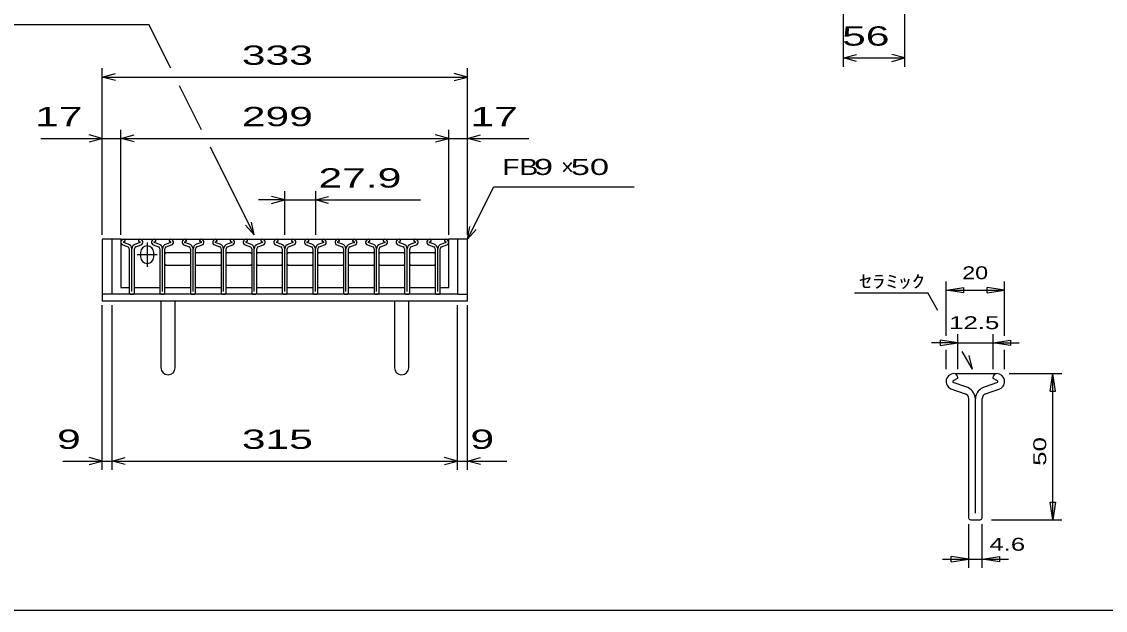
# Model space of a CAD drawing. Units: millimetres, scale not verified. Extents: x -1456 to 1389, y -1026 to 839.
# Drawn here: x -920 to 68, y -921 to -384 of the extents above; entities that cross this region are included whole.
import ezdxf
from ezdxf.enums import TextEntityAlignment as Align

# ---------------------------------------------------------------- set-up
doc = ezdxf.new("R2010")
doc.units = ezdxf.units.MM
doc.header["$LTSCALE"] = 8
for name, color, linetype, lineweight in [('0_2', 150, 'Continuous', 25), ('16', 3, 'Continuous', 25), ('19', 6, 'Continuous', 25), ('22', 2, 'Continuous', 25), ('32', 4, 'Continuous', 25)]:
    doc.layers.add(name, color=color, linetype=linetype, lineweight=lineweight)
doc.styles.add('ベクトル', font='')
doc.styles.get('ベクトル').set_extended_font_data('ベクトル')

msp = doc.modelspace()

# ---------------------------------------------------------------- linework, layer by layer
at = {"layer": '0_2'}
msp.add_line((1388.8, -921.2), (-1379.2, -921.2), dxfattribs=at)
at = {"layer": '16'}
for p, q in [((-829.5, -582.7), (-530.5, -582.7)), ((-829.5, -582.7), (-829.5, -626.7)), ((-530.5, -626.7), (-530.5, -582.7)), ((-827.879, -587.879), (-823.009, -589.589)), ((-822.799, -587.228), (-827.119, -585.708)), ((-826.96, -585.013), (-825.52, -584.313)), ((-825.52, -584.313), (-825.52, -584.083)), ((-821.81, -591.292), (-821.81, -632.012)), ((-819.5, -630.41), (-819.5, -591.34)), ((-817.21, -632.012), (-817.21, -591.292)), ((-811.902, -585.708), (-816.222, -587.228)), ((-816.012, -589.589), (-811.142, -587.879)), ((-813.501, -584.083), (-813.501, -584.313)), ((-813.501, -584.313), (-812.061, -585.013)), ((-805.55, -585.7), (-805.55, -607.7)), ((-799.979, -587.879), (-795.109, -589.589)), ((-794.899, -587.228), (-799.219, -585.708)), ((-799.06, -585.013), (-797.62, -584.313)), ((-797.62, -584.313), (-797.62, -584.083)), ((-793.91, -591.292), (-793.91, -632.012)), ((-791.6, -630.41), (-791.6, -591.34)), ((-789.31, -632.012), (-789.31, -591.292)), ((-784.002, -585.708), (-788.322, -587.228)), ((-788.112, -589.589), (-783.242, -587.879)), ((-785.601, -584.083), (-785.601, -584.313)), ((-785.601, -584.313), (-784.161, -585.013)), ((-772.079, -587.879), (-767.209, -589.589)), ((-766.999, -587.228), (-771.319, -585.708)), ((-771.16, -585.013), (-769.72, -584.313)), ((-769.72, -584.313), (-769.72, -584.083)), ((-766.01, -591.292), (-766.01, -632.012)), ((-763.7, -630.41), (-763.7, -591.34)), ((-761.41, -632.012), (-761.41, -591.292)), ((-756.102, -585.708), (-760.422, -587.228)), ((-760.212, -589.589), (-755.342, -587.879)), ((-757.701, -584.083), (-757.701, -584.313)), ((-757.701, -584.313), (-756.261, -585.013)), ((-744.179, -587.879), (-739.309, -589.589)), ((-739.099, -587.228), (-743.419, -585.708)), ((-743.26, -585.013), (-741.82, -584.313)), ((-741.82, -584.313), (-741.82, -584.083)), ((-738.11, -591.292), (-738.11, -632.012)), ((-735.8, -630.41), (-735.8, -591.34)), ((-733.51, -632.012), (-733.51, -591.292)), ((-728.202, -585.708), (-732.522, -587.228)), ((-732.312, -589.589), (-727.442, -587.879)), ((-729.801, -584.083), (-729.801, -584.313)), ((-729.801, -584.313), (-728.361, -585.013)), ((-716.279, -587.879), (-711.409, -589.589)), ((-711.199, -587.228), (-715.519, -585.708)), ((-715.36, -585.013), (-713.92, -584.313)), ((-713.92, -584.313), (-713.92, -584.083)), ((-710.21, -591.292), (-710.21, -632.012)), ((-707.9, -630.41), (-707.9, -591.34)), ((-705.61, -632.012), (-705.61, -591.292)), ((-700.302, -585.708), (-704.622, -587.228)), ((-704.412, -589.589), (-699.542, -587.879)), ((-701.901, -584.083), (-701.901, -584.313)), ((-701.901, -584.313), (-700.461, -585.013)), ((-688.379, -587.879), (-683.509, -589.589)), ((-683.299, -587.228), (-687.619, -585.708)), ((-687.46, -585.013), (-686.02, -584.313)), ((-686.02, -584.313), (-686.02, -584.083)), ((-682.31, -591.292), (-682.31, -632.012)), ((-680, -630.41), (-680, -591.34)), ((-677.71, -632.012), (-677.71, -591.292)), ((-672.402, -585.708), (-676.722, -587.228)), ((-676.512, -589.589), (-671.642, -587.879)), ((-674.001, -584.083), (-674.001, -584.313)), ((-674.001, -584.313), (-672.561, -585.013)), ((-660.479, -587.879), (-655.609, -589.589)), ((-655.399, -587.228), (-659.719, -585.708)), ((-659.56, -585.013), (-658.12, -584.313)), ((-658.12, -584.313), (-658.12, -584.083)), ((-654.41, -591.292), (-654.41, -632.012)), ((-652.1, -630.41), (-652.1, -591.34)), ((-649.81, -632.012), (-649.81, -591.292)), ((-644.502, -585.708), (-648.822, -587.228)), ((-648.612, -589.589), (-643.742, -587.879)), ((-646.101, -584.083), (-646.101, -584.313)), ((-646.101, -584.313), (-644.661, -585.013)), ((-632.579, -587.879), (-627.709, -589.589)), ((-627.499, -587.228), (-631.819, -585.708)), ((-631.66, -585.013), (-630.22, -584.313)), ((-630.22, -584.313), (-630.22, -584.083)), ((-626.51, -591.292), (-626.51, -632.012)), ((-624.2, -630.41), (-624.2, -591.34)), ((-621.91, -632.012), (-621.91, -591.292)), ((-616.602, -585.708), (-620.922, -587.228)), ((-620.712, -589.589), (-615.842, -587.879)), ((-618.201, -584.083), (-618.201, -584.313)), ((-618.201, -584.313), (-616.761, -585.013)), ((-604.679, -587.879), (-599.809, -589.589)), ((-599.599, -587.228), (-603.919, -585.708)), ((-603.76, -585.013), (-602.32, -584.313)), ((-602.32, -584.313), (-602.32, -584.083)), ((-598.61, -591.292), (-598.61, -632.012)), ((-596.3, -630.41), (-596.3, -591.34)), ((-594.01, -632.012), (-594.01, -591.292)), ((-588.702, -585.708), (-593.022, -587.228)), ((-592.812, -589.589), (-587.942, -587.879)), ((-590.301, -584.083), (-590.301, -584.313)), ((-590.301, -584.313), (-588.861, -585.013)), ((-576.779, -587.879), (-571.909, -589.589)), ((-571.699, -587.228), (-576.019, -585.708)), ((-575.86, -585.013), (-574.42, -584.313)), ((-574.42, -584.313), (-574.42, -584.083)), ((-570.71, -591.292), (-570.71, -632.012)), ((-568.4, -630.41), (-568.4, -591.34)), ((-566.11, -632.012), (-566.11, -591.292)), ((-560.802, -585.708), (-565.122, -587.228)), ((-564.912, -589.589), (-560.042, -587.879)), ((-562.401, -584.083), (-562.401, -584.313)), ((-562.401, -584.313), (-560.961, -585.013)), ((-548.879, -587.879), (-544.009, -589.589)), ((-543.799, -587.228), (-548.119, -585.708)), ((-547.96, -585.013), (-546.52, -584.313)), ((-546.52, -584.313), (-546.52, -584.083)), ((-542.81, -591.292), (-542.81, -632.012)), ((-540.5, -630.41), (-540.5, -591.34)), ((-538.21, -632.012), (-538.21, -591.292)), ((-532.902, -585.708), (-537.222, -587.228)), ((-537.012, -589.589), (-532.142, -587.879)), ((-534.501, -584.083), (-534.501, -584.313)), ((-534.501, -584.313), (-533.061, -585.013)), ((-814.55, -596.7), (-796.55, -596.7)), ((-811.55, -594.7), (-811.55, -598.7)), ((-799.55, -598.7), (-799.55, -594.7)), ((-789.35, -595.7), (-788.35, -594.7)), ((-788.35, -594.7), (-766.95, -594.7)), ((-766.95, -594.7), (-765.95, -595.7)), ((-761.45, -595.7), (-760.45, -594.7)), ((-760.45, -594.7), (-739.05, -594.7)), ((-739.05, -594.7), (-738.05, -595.7)), ((-733.55, -595.7), (-732.55, -594.7)), ((-732.55, -594.7), (-711.15, -594.7)), ((-711.15, -594.7), (-710.15, -595.7)), ((-705.65, -595.7), (-704.65, -594.7)), ((-704.65, -594.7), (-683.25, -594.7)), ((-683.25, -594.7), (-682.25, -595.7)), ((-677.75, -595.7), (-676.75, -594.7)), ((-676.75, -594.7), (-655.35, -594.7)), ((-655.35, -594.7), (-654.35, -595.7)), ((-649.85, -595.7), (-648.85, -594.7)), ((-648.85, -594.7), (-627.45, -594.7)), ((-627.45, -594.7), (-626.45, -595.7)), ((-621.95, -595.7), (-620.95, -594.7)), ((-620.95, -594.7), (-599.55, -594.7)), ((-599.55, -594.7), (-598.55, -595.7)), ((-594.05, -595.7), (-593.05, -594.7)), ((-593.05, -594.7), (-571.65, -594.7)), ((-571.65, -594.7), (-570.65, -595.7)), ((-566.15, -595.7), (-565.15, -594.7)), ((-565.15, -594.7), (-543.75, -594.7)), ((-543.75, -594.7), (-542.75, -595.7)), ((-788.35, -606.7), (-789.35, -605.7)), ((-766.95, -606.7), (-788.35, -606.7)), ((-765.95, -605.7), (-766.95, -606.7)), ((-760.45, -606.7), (-761.45, -605.7)), ((-739.05, -606.7), (-760.45, -606.7)), ((-738.05, -605.7), (-739.05, -606.7)), ((-732.55, -606.7), (-733.55, -605.7)), ((-711.15, -606.7), (-732.55, -606.7)), ((-710.15, -605.7), (-711.15, -606.7)), ((-704.65, -606.7), (-705.65, -605.7)), ((-683.25, -606.7), (-704.65, -606.7)), ((-682.25, -605.7), (-683.25, -606.7)), ((-676.75, -606.7), (-677.75, -605.7)), ((-655.35, -606.7), (-676.75, -606.7)), ((-654.35, -605.7), (-655.35, -606.7)), ((-648.85, -606.7), (-649.85, -605.7)), ((-627.45, -606.7), (-648.85, -606.7)), ((-626.45, -605.7), (-627.45, -606.7)), ((-620.95, -606.7), (-621.95, -605.7)), ((-599.55, -606.7), (-620.95, -606.7)), ((-598.55, -605.7), (-599.55, -606.7)), ((-593.05, -606.7), (-594.05, -605.7)), ((-571.65, -606.7), (-593.05, -606.7)), ((-570.65, -605.7), (-571.65, -606.7)), ((-565.15, -606.7), (-566.15, -605.7)), ((-543.75, -606.7), (-565.15, -606.7)), ((-542.75, -605.7), (-543.75, -606.7)), ((-829.5, -626.7), (-821.8, -626.7)), ((-817.2, -626.7), (-793.9, -626.7)), ((-789.3, -626.7), (-766, -626.7)), ((-761.4, -626.7), (-738.1, -626.7)), ((-733.5, -626.7), (-710.2, -626.7)), ((-705.6, -626.7), (-682.3, -626.7)), ((-677.7, -626.7), (-654.4, -626.7)), ((-649.8, -626.7), (-626.5, -626.7)), ((-621.9, -626.7), (-598.6, -626.7)), ((-594, -626.7), (-570.7, -626.7)), ((-566.1, -626.7), (-542.8, -626.7)), ((-538.2, -626.7), (-530.5, -626.7)), ((-821.11, -632.712), (-817.91, -632.712)), ((-793.21, -632.712), (-790.01, -632.712)), ((-765.31, -632.712), (-762.11, -632.712)), ((-737.41, -632.712), (-734.21, -632.712)), ((-709.51, -632.712), (-706.31, -632.712)), ((-681.61, -632.712), (-678.41, -632.712)), ((-653.71, -632.712), (-650.51, -632.712)), ((-625.81, -632.712), (-622.61, -632.712)), ((-597.91, -632.712), (-594.71, -632.712)), ((-570.01, -632.712), (-566.81, -632.712)), ((-542.11, -632.712), (-538.91, -632.712))]:
    msp.add_line(p, q, dxfattribs=at)
for centre, radius, start, end in [((-826.81, -585.4), 2.7, 90.98, 246.68), ((-826.969, -584.146), 1.45, 2.5, 85.55), ((-812.052, -584.146), 1.45, 94.45, 177.5), ((-812.211, -585.4), 2.7, 293.32, 89.02002), ((-798.91, -585.4), 2.7, 90.98, 246.68), ((-799.069, -584.146), 1.45, 2.5, 85.55), ((-784.152, -584.146), 1.45, 94.45, 177.5), ((-784.311, -585.4), 2.7, 293.32, 89.02002), ((-771.01, -585.4), 2.7, 90.98, 246.68), ((-771.169, -584.146), 1.45, 2.5, 85.55), ((-756.252, -584.146), 1.45, 94.45, 177.5), ((-756.411, -585.4), 2.7, 293.32, 89.02002), ((-743.11, -585.4), 2.7, 90.98, 246.68), ((-743.269, -584.146), 1.45, 2.5, 85.55), ((-728.352, -584.146), 1.45, 94.45, 177.5), ((-728.511, -585.4), 2.7, 293.32, 89.02002), ((-715.21, -585.4), 2.7, 90.98, 246.68), ((-715.369, -584.146), 1.45, 2.5, 85.55), ((-700.452, -584.146), 1.45, 94.45, 177.5), ((-700.611, -585.4), 2.7, 293.32, 89.02002), ((-687.31, -585.4), 2.7, 90.98, 246.68), ((-687.469, -584.146), 1.45, 2.5, 85.55), ((-672.552, -584.146), 1.45, 94.45, 177.5), ((-672.711, -585.4), 2.7, 293.32, 89.02002), ((-659.41, -585.4), 2.7, 90.98, 246.68), ((-659.569, -584.146), 1.45, 2.5, 85.55), ((-644.652, -584.146), 1.45, 94.45, 177.5), ((-644.811, -585.4), 2.7, 293.32, 89.02002), ((-631.51, -585.4), 2.7, 90.98, 246.68), ((-631.669, -584.146), 1.45, 2.5, 85.55), ((-616.752, -584.146), 1.45, 94.45, 177.5), ((-616.911, -585.4), 2.7, 293.32, 89.02002), ((-603.61, -585.4), 2.7, 90.98, 246.68), ((-603.769, -584.146), 1.45, 2.5, 85.55), ((-588.852, -584.146), 1.45, 94.45, 177.5), ((-589.011, -585.4), 2.7, 293.32, 89.02002), ((-575.71, -585.4), 2.7, 90.98, 246.68), ((-575.869, -584.146), 1.45, 2.5, 85.55), ((-560.952, -584.146), 1.45, 94.45, 177.5), ((-561.111, -585.4), 2.7, 293.32, 89.02002), ((-547.81, -585.4), 2.7, 90.98, 246.68), ((-547.969, -584.146), 1.45, 2.5, 85.55), ((-533.052, -584.146), 1.45, 94.45, 177.5), ((-533.211, -585.4), 2.7, 293.32, 89.02002), ((-826.795, -585.416), 0.44, 111.91, 222.33), ((-823.609, -591.289), 1.8, 0, 70.58), ((-824.09, -591.643), 4.6, 3.78, 73.7), ((-814.931, -591.643), 4.6, 106.3, 176.22), ((-815.412, -591.289), 1.8, 109.42, 180), ((-812.226, -585.416), 0.44, 317.67, 68.08999), ((-805.55, -594.7), 6, 0, 180), ((-798.895, -585.416), 0.44, 111.91, 222.33), ((-795.709, -591.289), 1.8, 0, 70.58), ((-796.19, -591.643), 4.6, 3.78, 73.7), ((-787.031, -591.643), 4.6, 106.3, 176.22), ((-787.512, -591.289), 1.8, 109.42, 180), ((-784.326, -585.416), 0.44, 317.67, 68.08999), ((-770.995, -585.416), 0.44, 111.91, 222.33), ((-767.809, -591.289), 1.8, 0, 70.58), ((-768.29, -591.643), 4.6, 3.78, 73.7), ((-759.131, -591.643), 4.6, 106.3, 176.22), ((-759.612, -591.289), 1.8, 109.42, 180), ((-756.426, -585.416), 0.44, 317.67, 68.08999), ((-743.095, -585.416), 0.44, 111.91, 222.33), ((-739.909, -591.289), 1.8, 0, 70.58), ((-740.39, -591.643), 4.6, 3.78, 73.7), ((-731.231, -591.643), 4.6, 106.3, 176.22), ((-731.712, -591.289), 1.8, 109.42, 180), ((-728.526, -585.416), 0.44, 317.67, 68.08999), ((-715.195, -585.416), 0.44, 111.91, 222.33), ((-712.009, -591.289), 1.8, 0, 70.58), ((-712.49, -591.643), 4.6, 3.78, 73.7), ((-703.331, -591.643), 4.6, 106.3, 176.22), ((-703.812, -591.289), 1.8, 109.42, 180), ((-700.626, -585.416), 0.44, 317.67, 68.08999), ((-687.295, -585.416), 0.44, 111.91, 222.33), ((-684.109, -591.289), 1.8, 0, 70.58), ((-684.59, -591.643), 4.6, 3.78, 73.7), ((-675.431, -591.643), 4.6, 106.3, 176.22), ((-675.912, -591.289), 1.8, 109.42, 180), ((-672.726, -585.416), 0.44, 317.67, 68.08999), ((-659.395, -585.416), 0.44, 111.91, 222.33), ((-656.209, -591.289), 1.8, 0, 70.58), ((-656.69, -591.643), 4.6, 3.78, 73.7), ((-647.531, -591.643), 4.6, 106.3, 176.22), ((-648.012, -591.289), 1.8, 109.42, 180), ((-644.826, -585.416), 0.44, 317.67, 68.08999), ((-631.495, -585.416), 0.44, 111.91, 222.33), ((-628.309, -591.289), 1.8, 0, 70.58), ((-628.79, -591.643), 4.6, 3.78, 73.7), ((-619.631, -591.643), 4.6, 106.3, 176.22), ((-620.112, -591.289), 1.8, 109.42, 180), ((-616.926, -585.416), 0.44, 317.67, 68.08999), ((-603.595, -585.416), 0.44, 111.91, 222.33), ((-600.409, -591.289), 1.8, 0, 70.58), ((-600.89, -591.643), 4.6, 3.78, 73.7), ((-591.731, -591.643), 4.6, 106.3, 176.22), ((-592.212, -591.289), 1.8, 109.42, 180), ((-589.026, -585.416), 0.44, 317.67, 68.08999), ((-575.695, -585.416), 0.44, 111.91, 222.33), ((-572.509, -591.289), 1.8, 0, 70.58), ((-572.99, -591.643), 4.6, 3.78, 73.7), ((-563.831, -591.643), 4.6, 106.3, 176.22), ((-564.312, -591.289), 1.8, 109.42, 180), ((-561.126, -585.416), 0.44, 317.67, 68.08999), ((-547.795, -585.416), 0.44, 111.91, 222.33), ((-544.609, -591.289), 1.8, 0, 70.58), ((-545.09, -591.643), 4.6, 3.78, 73.7), ((-535.931, -591.643), 4.6, 106.3, 176.22), ((-536.412, -591.289), 1.8, 109.42, 180), ((-533.226, -585.416), 0.44, 317.67, 68.08999), ((-805.55, -598.7), 6, 180, 0), ((-821.11, -632.012), 0.7, 180, 270), ((-817.91, -632.012), 0.7, 270, 0), ((-793.21, -632.012), 0.7, 180, 270), ((-790.01, -632.012), 0.7, 270, 0), ((-765.31, -632.012), 0.7, 180, 270), ((-762.11, -632.012), 0.7, 270, 0), ((-737.41, -632.012), 0.7, 180, 270), ((-734.21, -632.012), 0.7, 270, 0), ((-709.51, -632.012), 0.7, 180, 270), ((-706.31, -632.012), 0.7, 270, 0), ((-681.61, -632.012), 0.7, 180, 270), ((-678.41, -632.012), 0.7, 270, 0), ((-653.71, -632.012), 0.7, 180, 270), ((-650.51, -632.012), 0.7, 270, 0), ((-625.81, -632.012), 0.7, 180, 270), ((-622.61, -632.012), 0.7, 270, 0), ((-597.91, -632.012), 0.7, 180, 270), ((-594.71, -632.012), 0.7, 270, 0), ((-570.01, -632.012), 0.7, 180, 270), ((-566.81, -632.012), 0.7, 270, 0), ((-542.11, -632.012), 0.7, 180, 270), ((-538.91, -632.012), 0.7, 270, 0)]:
    msp.add_arc(centre, radius, start, end, dxfattribs=at)
at = {"layer": '19'}
for p, q in [((-829.5, -582.7), (-846.5, -582.7)), ((-846.5, -582.7), (-846.5, -638.7)), ((-837.5, -632.7), (-837.5, -582.7)), ((-513.5, -582.7), (-530.5, -582.7)), ((-522.5, -582.7), (-522.5, -632.7)), ((-513.5, -638.7), (-513.5, -582.7)), ((-837.5, -632.7), (-846.5, -632.7)), ((-846.5, -638.7), (-513.5, -638.7)), ((-522.5, -632.7), (-837.5, -632.7)), ((-793, -638.7), (-793, -699.81)), ((-780, -699.81), (-780, -638.7)), ((-580, -638.7), (-580, -699.81)), ((-567, -699.81), (-567, -638.7)), ((-522.5, -632.7), (-513.5, -632.7))]:
    msp.add_line(p, q, dxfattribs=at)
for centre in [(-786.5, -699.81), (-573.5, -699.81)]:
    msp.add_arc(centre, 6.5, 180, 0, dxfattribs=at)
at = {"layer": '22', "color": 4}
for p, q in [((-170.5, -425.2), (-170.5, -241.2)), ((-114.5, -425.2), (-114.5, -369.2)), ((-979.9, -386.7), (-803.9, -386.7)), ((-783.9, -426.7), (-803.9, -386.7)), ((-170.5, -417.2), (-158.5, -414)), ((-114.5, -417.2), (-126.5, -414)), ((-158.5, -420.4), (-170.5, -417.2)), ((-170.5, -417.2), (-114.5, -417.2)), ((-126.5, -420.4), (-114.5, -417.2)), ((-846.5, -578.7), (-846.5, -426.7)), ((-846.5, -434.7), (-834.5, -431.5)), ((-834.5, -437.9), (-846.5, -434.7)), ((-846.5, -434.7), (-513.5, -434.7)), ((-513.5, -434.7), (-525.5, -431.5)), ((-525.5, -437.9), (-513.5, -434.7)), ((-513.5, -578.7), (-513.5, -426.7)), ((-755.9, -482.7), (-775.9, -442.7)), ((-846.5, -578.7), (-846.5, -482.7)), ((-829.5, -578.7), (-829.5, -482.7)), ((-530.5, -578.7), (-530.5, -482.7)), ((-513.5, -578.7), (-513.5, -482.7)), ((-902.5, -490.7), (-846.5, -490.7)), ((-846.5, -490.7), (-858.5, -487.5)), ((-858.5, -493.9), (-846.5, -490.7)), ((-846.5, -490.7), (-829.5, -490.7)), ((-829.5, -490.7), (-817.5, -487.5)), ((-817.5, -493.9), (-829.5, -490.7)), ((-829.5, -490.7), (-530.5, -490.7)), ((-530.5, -490.7), (-542.5, -487.5)), ((-542.5, -493.9), (-530.5, -490.7)), ((-530.5, -490.7), (-513.5, -490.7)), ((-513.5, -490.7), (-501.5, -487.5)), ((-501.5, -493.9), (-513.5, -490.7)), ((-513.5, -490.7), (-457.5, -490.7)), ((-707.9, -578.7), (-747.9, -498.7)), ((-680, -546.7), (-692, -543.5)), ((-680, -578.7), (-680, -538.7)), ((-652.1, -538.7), (-652.1, -578.7)), ((-652.1, -546.7), (-640.1, -543.5)), ((-513.5, -582.7), (-489.5, -534.7)), ((-489.5, -534.7), (-361.5, -534.7)), ((-680, -546.7), (-704, -546.7)), ((-692, -549.9), (-680, -546.7)), ((-680, -546.7), (-652.1, -546.7)), ((-640.1, -549.9), (-652.1, -546.7)), ((-652.1, -546.7), (-556.1, -546.7)), ((-707.9, -578.7), (-715.9, -569.9)), ((-707.9, -578.7), (-710.3, -567.02)), ((-513.5, -582.7), (-511.1, -571.02)), ((-513.5, -582.7), (-505.5, -573.9)), ((-846.5, -793.1), (-846.5, -642.7)), ((-837.5, -793.1), (-837.5, -642.7)), ((-522.5, -793.1), (-522.5, -642.7)), ((-513.5, -793.1), (-513.5, -642.7)), ((-882.5, -785.1), (-846.5, -785.1)), ((-846.5, -785.1), (-858.5, -781.9)), ((-858.5, -788.3), (-846.5, -785.1)), ((-846.5, -785.1), (-837.5, -785.1)), ((-837.5, -785.1), (-825.5, -781.9)), ((-825.5, -788.3), (-837.5, -785.1)), ((-837.5, -785.1), (-522.5, -785.1)), ((-522.5, -785.1), (-534.5, -781.9)), ((-534.5, -788.3), (-522.5, -785.1)), ((-522.5, -785.1), (-513.5, -785.1)), ((-513.5, -785.1), (-501.5, -781.9)), ((-501.5, -788.3), (-513.5, -785.1)), ((-513.5, -785.1), (-477.5, -785.1))]:
    msp.add_line(p, q, dxfattribs=at)
at = {"layer": '32'}
for p, q in [((-76.8, -670.8), (-76.8, -621.2)), ((-23.467, -670.8), (-23.467, -621.2)), ((-160.267, -631.6), (-93.6, -631.6)), ((-84.267, -647.6), (-93.6, -631.6)), ((-76.8, -629.2), (-60.8, -626.8)), ((-60.8, -631.6), (-76.8, -629.2)), ((-76.8, -629.2), (-23.467, -629.2)), ((-60.8, -631.6), (-60.8, -626.8)), ((-23.467, -629.2), (-39.467, -626.8)), ((-39.467, -631.6), (-39.467, -626.8)), ((-39.467, -631.6), (-23.467, -629.2)), ((-66.133, -701.2), (-66.133, -669.2)), ((-34.133, -669.2), (-34.133, -701.2)), ((-66.133, -677.2), (-90.133, -677.2)), ((-66.133, -677.2), (-82.133, -674.8)), ((-82.133, -674.8), (-82.133, -679.6)), ((-82.133, -679.6), (-66.133, -677.2)), ((-66.133, -677.2), (-34.133, -677.2)), ((-34.133, -677.2), (-18.133, -674.8)), ((-18.133, -679.6), (-34.133, -677.2)), ((-34.133, -677.2), (-10.133, -677.2)), ((-18.133, -674.8), (-18.133, -679.6)), ((-76.8, -701.2), (-76.8, -683.6)), ((-52.8, -701.2), (-62.133, -685.2)), ((-52.8, -701.2), (-55.733, -688.667)), ((-23.467, -701.2), (-23.467, -683.6)), ((-70.027, -711.367), (-66.187, -709.5)), ((-68.56, -705.2), (-31.093, -705.2)), ((-66.187, -709.5), (-66.187, -708.887)), ((-34.135, -708.887), (-34.135, -709.5)), ((-34.135, -709.5), (-30.295, -711.367)), ((-19.467, -705.2), (28.533, -705.2)), ((18.133, -721.2), (20.533, -705.2)), ((22.933, -721.2), (20.533, -705.2)), ((20.533, -838.534), (20.533, -705.2)), ((-72.477, -719.012), (-59.49, -723.572)), ((-58.93, -717.275), (-70.45, -713.222)), ((-29.871, -713.222), (-41.391, -717.275)), ((-40.832, -723.572), (-27.845, -719.012)), ((18.133, -721.2), (22.933, -721.2)), ((-56.294, -728.111), (-56.294, -836.698)), ((-50.133, -832.427), (-50.133, -728.24)), ((-44.027, -836.698), (-44.027, -728.111)), ((20.533, -838.534), (18.133, -822.534)), ((18.133, -822.534), (22.933, -822.534)), ((22.933, -822.534), (20.533, -838.534)), ((-54.427, -838.565), (-45.894, -838.565)), ((-35.467, -838.534), (28.533, -838.534)), ((-56.267, -882.534), (-56.267, -842.534)), ((-44, -882.534), (-44, -842.534)), ((-80.267, -874.534), (-56.267, -874.534)), ((-56.267, -874.534), (-72.267, -872.134)), ((-72.267, -876.934), (-72.267, -872.134)), ((-72.267, -876.934), (-56.267, -874.534)), ((-56.267, -874.534), (-44, -874.534)), ((-44, -874.534), (-28, -872.134)), ((-28, -876.934), (-44, -874.534)), ((-44, -874.534), (-20, -874.534)), ((-28, -876.934), (-28, -872.134))]:
    msp.add_line(p, q, dxfattribs=at)
for centre, radius, start, end in [((-69.627, -712.4), 7.2, 90.98, 246.68), ((-69.586, -712.444), 1.173, 111.91, 222.33), ((-70.05, -709.056), 3.867, 2.5, 85.55), ((-30.272, -709.056), 3.867, 94.45, 177.5), ((-30.695, -712.4), 7.2, 293.32, 89.02002), ((-30.736, -712.444), 1.173, 317.67, 68.08999), ((-62.373, -729.049), 12.267, 3.78, 73.7), ((-37.948, -729.049), 12.267, 106.3, 176.22), ((-61.09, -728.105), 4.8, 0, 70.58), ((-39.232, -728.105), 4.8, 109.42, 180), ((-54.427, -836.698), 1.867, 180, 270), ((-45.894, -836.698), 1.867, 270, 0)]:
    msp.add_arc(centre, radius, start, end, dxfattribs=at)

# ---------------------------------------------------------------- texts
at = {"layer": '22', "style": 'ベクトル'}
for s, height, width, p in [(' 56 ', 17.6, 1.65, (-182.5, -397.2)), (' 333 ', 17.6, 1.65, (-730, -414.7)), (' 17 ', 17.6, 1.65, (-918.5, -470.7)), (' 299 ', 17.6, 1.65, (-730, -470.7)), (' 17 ', 17.6, 1.65, (-521.5, -470.7)), ('FB', 14.66, 1.3, (-481.5, -516.7)), (' 9 ', 14.66, 1.6, (-461.5, -516.7)), (' 50 ', 14.66, 1.6, (-427.9, -516.7)), (' 27.9 ', 17.6, 1.65, (-660.1, -526.7)), (' 9 ', 17.6, 1.65, (-898.5, -765.1)), (' 315 ', 17.6, 1.65, (-730, -765.1)), (' 9 ', 17.6, 1.65, (-521.5, -765.1))]:
    msp.add_text(s, height=height, dxfattribs=dict(at, width=width)).set_placement(p, align=Align.MIDDLE_LEFT)
msp.add_text('×', height=14.66, dxfattribs=at).set_placement((-427.9, -516.7), align=Align.MIDDLE_LEFT)
at = {"layer": '32', "color": 2, "style": 'ベクトル'}
for s, width, p in [('20', 1.35, (-62.133, -613.2)), ('ｾﾗﾐｯｸ', 1.5, (-156.267, -621.2)), ('12.5', 1.5, (-74.133, -658.8)), (' 4.6 ', 1.5, (-44, -860.934))]:
    msp.add_text(s, height=11.73, dxfattribs=dict(at, width=width)).set_placement(p, align=Align.MIDDLE_LEFT)
at = {"layer": '32', "color": 2, "style": 'ベクトル', "width": 1.5}
msp.add_text(' 50 ', height=11.73, rotation=90, dxfattribs=at).set_placement((8.533, -795.867), align=Align.MIDDLE_LEFT)

doc.saveas('drawing.dxf')
